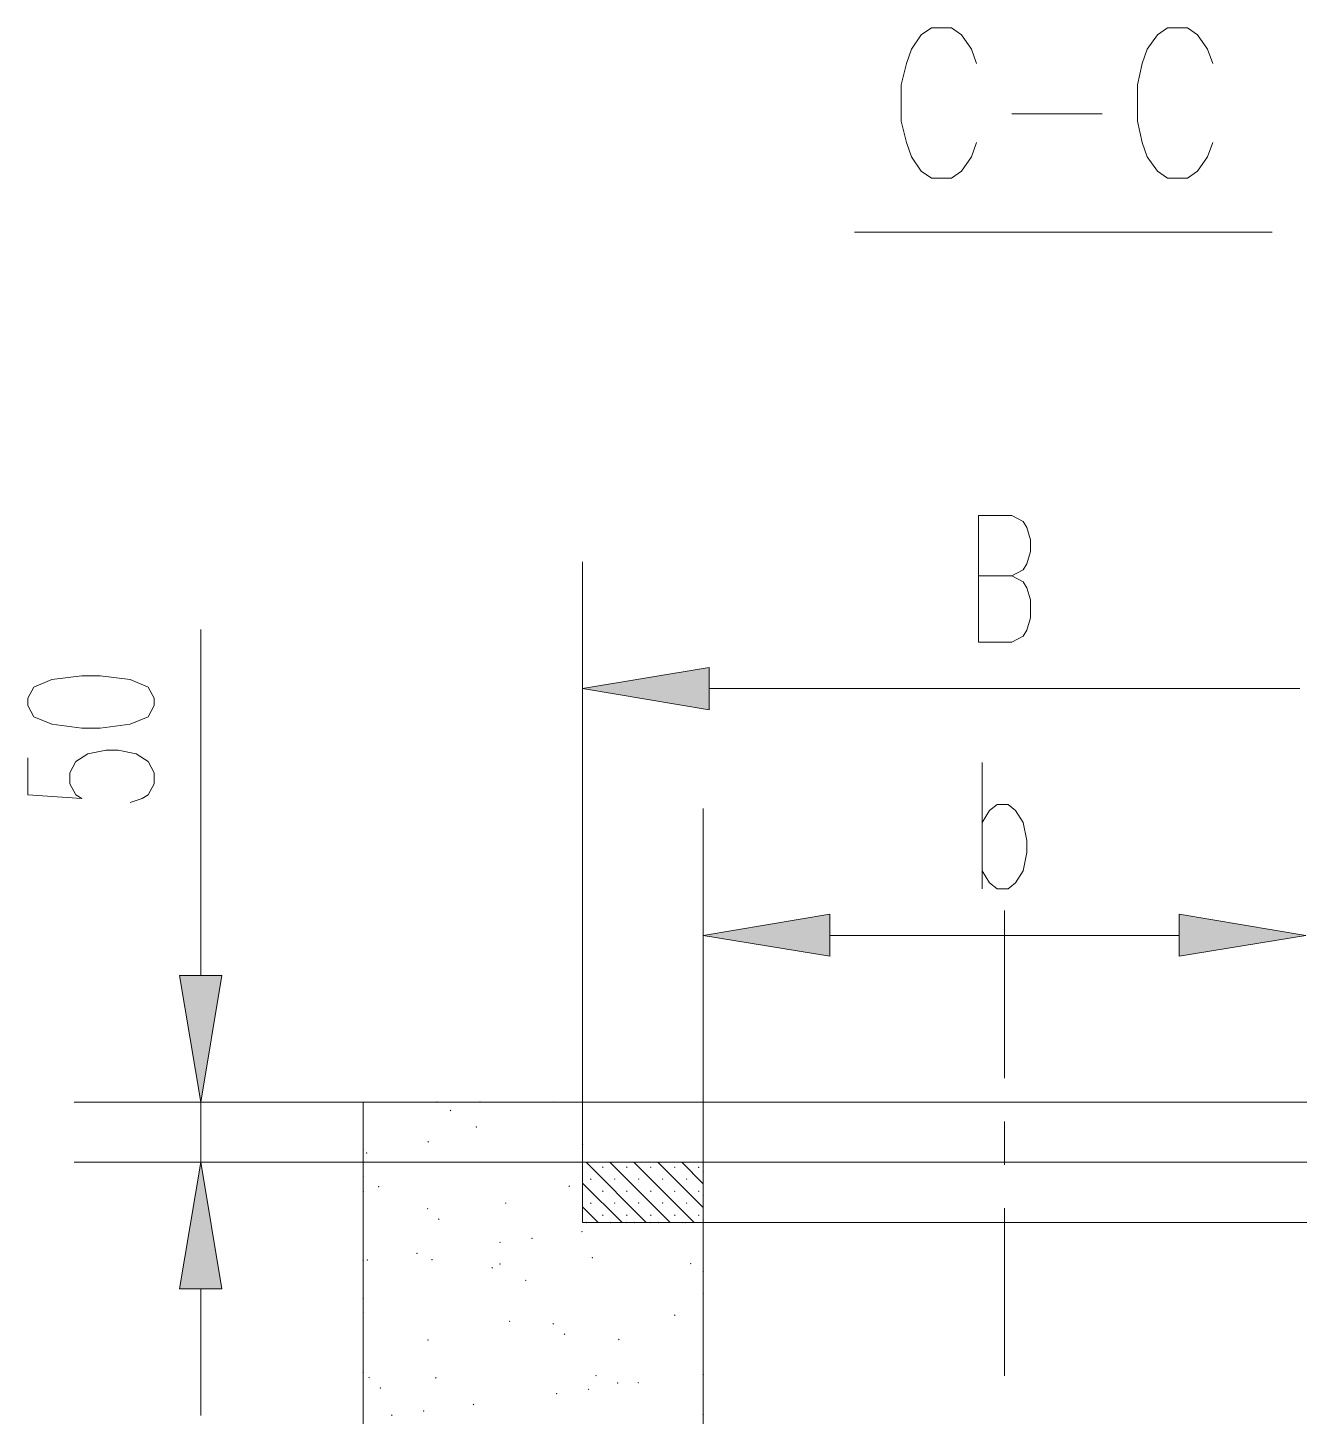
# Model space of a CAD drawing. Header units: millimetres. Extents: x 0 to 414, y 0 to 292.
# Drawn here: x 283.47 to 304.25, y 186.66 to 209.34 of the extents above; entities that cross this region are included whole.
import ezdxf

# ---------------------------------------------------------------- set-up
doc = ezdxf.new("R2010")
doc.units = ezdxf.units.MM

msp = doc.modelspace()

# ---------------------------------------------------------------- hatches: boundary and pattern name
h = msp.add_hatch(color=0)
h.dxf.hatch_style = 2
h.paths.add_polyline_path([(294.611778, 198.892583), (292.540972, 198.546861), (294.611778, 198.201139)])
h = msp.add_hatch(color=0)
h.dxf.hatch_style = 2
h.paths.add_polyline_path([(296.580278, 194.860333), (294.513, 194.514611), (296.580278, 194.172417)])
h = msp.add_hatch(color=0)
h.dxf.hatch_style = 2
h.paths.add_polyline_path([(302.29175, 194.860333), (304.359028, 194.514611), (302.29175, 194.172417)])
h = msp.add_hatch(color=0)
h.dxf.hatch_style = 2
h.paths.add_polyline_path([(285.954611, 193.858444), (286.300333, 191.791167), (286.646056, 193.858444)])
h = msp.add_hatch(color=0)
h.dxf.hatch_style = 2
h.paths.add_polyline_path([(290.16325, 191.778114), (290.150197, 191.791167), (290.16325, 191.804219), (290.176303, 191.791167)])
h = msp.add_hatch(color=0)
h.dxf.hatch_style = 2
h.paths.add_polyline_path([(290.16325, 191.778114), (290.150197, 191.791167), (290.16325, 191.804219), (290.176303, 191.791167)])
h = msp.add_hatch(color=0)
h.dxf.hatch_style = 2
h.paths.add_polyline_path([(290.16325, 191.778114), (290.150197, 191.791167), (290.16325, 191.804219), (290.176303, 191.791167)])
h = msp.add_hatch(color=0)
h.dxf.hatch_style = 2
h.paths.add_polyline_path([(290.865278, 191.778114), (290.852225, 191.791167), (290.865278, 191.804219), (290.878331, 191.791167)])
h = msp.add_hatch(color=0)
h.dxf.hatch_style = 2
h.paths.add_polyline_path([(290.865278, 191.778114), (290.852225, 191.791167), (290.865278, 191.804219), (290.878331, 191.791167)])
h = msp.add_hatch(color=0)
h.dxf.hatch_style = 2
h.paths.add_polyline_path([(292.071778, 191.778114), (292.058725, 191.791167), (292.071778, 191.804219), (292.084831, 191.791167)])
h = msp.add_hatch(color=0)
h.dxf.hatch_style = 2
h.paths.add_polyline_path([(292.071778, 191.778114), (292.058725, 191.791167), (292.071778, 191.804219), (292.084831, 191.791167)])
h = msp.add_hatch(color=0)
h.dxf.hatch_style = 2
h.paths.add_polyline_path([(292.071778, 191.778114), (292.058725, 191.791167), (292.071778, 191.804219), (292.084831, 191.791167)])
h = msp.add_hatch(color=0)
h.dxf.hatch_style = 2
h.paths.add_polyline_path([(290.381972, 191.640531), (290.368919, 191.653583), (290.381972, 191.666636), (290.395025, 191.653583)])
h = msp.add_hatch(color=0)
h.dxf.hatch_style = 2
h.paths.add_polyline_path([(290.805306, 191.368892), (290.792253, 191.381944), (290.805306, 191.394997), (290.818358, 191.381944)])
h = msp.add_hatch(color=0)
h.dxf.hatch_style = 2
h.paths.add_polyline_path([(288.95675, 190.998475), (288.943697, 191.011528), (288.95675, 191.024581), (288.969803, 191.011528)])
h = msp.add_hatch(color=0)
h.dxf.hatch_style = 2
h.paths.add_polyline_path([(288.95675, 190.998475), (288.943697, 191.011528), (288.95675, 191.024581), (288.969803, 191.011528)])
h = msp.add_hatch(color=0)
h.dxf.hatch_style = 2
h.paths.add_polyline_path([(290.018611, 191.129003), (290.005558, 191.142056), (290.018611, 191.155108), (290.031664, 191.142056)])
h = msp.add_hatch(color=0)
h.dxf.hatch_style = 2
h.paths.add_polyline_path([(292.540972, 191.090197), (292.527919, 191.10325), (292.540972, 191.116303), (292.554025, 191.10325)])
h = msp.add_hatch(color=0)
h.dxf.hatch_style = 2
h.paths.add_polyline_path([(285.954611, 188.739639), (286.300333, 190.806917), (286.646056, 188.739639)])
h = msp.add_hatch(color=0)
h.dxf.hatch_style = 2
h.paths.add_polyline_path([(289.013194, 190.945558), (289.000142, 190.958611), (289.013194, 190.971664), (289.026247, 190.958611)])
h = msp.add_hatch(color=0)
h.dxf.hatch_style = 2
h.paths.add_polyline_path([(288.95675, 190.557503), (288.943697, 190.570556), (288.95675, 190.583608), (288.969803, 190.570556)])
h = msp.add_hatch(color=0)
h.dxf.hatch_style = 2
h.paths.add_polyline_path([(288.95675, 190.557503), (288.943697, 190.570556), (288.95675, 190.583608), (288.969803, 190.570556)])
h = msp.add_hatch(color=0)
h.dxf.hatch_style = 2
h.paths.add_polyline_path([(292.675028, 190.518697), (292.661975, 190.53175), (292.675028, 190.544803), (292.688081, 190.53175)])
h = msp.add_hatch(color=0)
h.dxf.hatch_style = 2
h.paths.add_polyline_path([(292.872583, 190.712725), (292.859531, 190.725778), (292.872583, 190.738831), (292.885636, 190.725778)])
h = msp.add_hatch(color=0)
h.dxf.hatch_style = 2
h.paths.add_polyline_path([(293.066611, 190.518697), (293.053558, 190.53175), (293.066611, 190.544803), (293.079664, 190.53175)])
h = msp.add_hatch(color=0)
h.dxf.hatch_style = 2
h.paths.add_polyline_path([(293.264167, 190.712725), (293.251114, 190.725778), (293.264167, 190.738831), (293.277219, 190.725778)])
h = msp.add_hatch(color=0)
h.dxf.hatch_style = 2
h.paths.add_polyline_path([(293.458194, 190.518697), (293.445142, 190.53175), (293.458194, 190.544803), (293.471247, 190.53175)])
h = msp.add_hatch(color=0)
h.dxf.hatch_style = 2
h.paths.add_polyline_path([(293.65575, 190.712725), (293.642697, 190.725778), (293.65575, 190.738831), (293.668803, 190.725778)])
h = msp.add_hatch(color=0)
h.dxf.hatch_style = 2
h.paths.add_polyline_path([(293.849778, 190.518697), (293.836725, 190.53175), (293.849778, 190.544803), (293.862831, 190.53175)])
h = msp.add_hatch(color=0)
h.dxf.hatch_style = 2
h.paths.add_polyline_path([(294.047333, 190.712725), (294.034281, 190.725778), (294.047333, 190.738831), (294.060386, 190.725778)])
h = msp.add_hatch(color=0)
h.dxf.hatch_style = 2
h.paths.add_polyline_path([(294.241361, 190.518697), (294.228308, 190.53175), (294.241361, 190.544803), (294.254414, 190.53175)])
h = msp.add_hatch(color=0)
h.dxf.hatch_style = 2
h.paths.add_polyline_path([(294.438917, 190.712725), (294.425864, 190.725778), (294.438917, 190.738831), (294.451969, 190.725778)])
h = msp.add_hatch(color=0)
h.dxf.hatch_style = 2
h.paths.add_polyline_path([(294.513, 190.642169), (294.499947, 190.655222), (294.513, 190.668275), (294.526053, 190.655222)])
h = msp.add_hatch(color=0)
h.dxf.hatch_style = 2
h.paths.add_polyline_path([(288.95675, 190.314086), (288.943697, 190.327139), (288.95675, 190.340192), (288.969803, 190.327139)])
h = msp.add_hatch(color=0)
h.dxf.hatch_style = 2
h.paths.add_polyline_path([(288.95675, 190.314086), (288.943697, 190.327139), (288.95675, 190.340192), (288.969803, 190.327139)])
h = msp.add_hatch(color=0)
h.dxf.hatch_style = 2
h.paths.add_polyline_path([(288.95675, 190.314086), (288.943697, 190.327139), (288.95675, 190.340192), (288.969803, 190.327139)])
h = msp.add_hatch(color=0)
h.dxf.hatch_style = 2
h.paths.add_polyline_path([(289.207222, 190.395225), (289.194169, 190.408278), (289.207222, 190.421331), (289.220275, 190.408278)])
h = msp.add_hatch(color=0)
h.dxf.hatch_style = 2
h.paths.add_polyline_path([(292.32225, 190.402281), (292.309197, 190.415333), (292.32225, 190.428386), (292.335303, 190.415333)])
h = msp.add_hatch(color=0)
h.dxf.hatch_style = 2
h.paths.add_polyline_path([(292.872583, 190.321142), (292.859531, 190.334194), (292.872583, 190.347247), (292.885636, 190.334194)])
h = msp.add_hatch(color=0)
h.dxf.hatch_style = 2
h.paths.add_polyline_path([(293.264167, 190.321142), (293.251114, 190.334194), (293.264167, 190.347247), (293.277219, 190.334194)])
h = msp.add_hatch(color=0)
h.dxf.hatch_style = 2
h.paths.add_polyline_path([(293.65575, 190.321142), (293.642697, 190.334194), (293.65575, 190.347247), (293.668803, 190.334194)])
h = msp.add_hatch(color=0)
h.dxf.hatch_style = 2
h.paths.add_polyline_path([(294.047333, 190.321142), (294.034281, 190.334194), (294.047333, 190.347247), (294.060386, 190.334194)])
h = msp.add_hatch(color=0)
h.dxf.hatch_style = 2
h.paths.add_polyline_path([(294.438917, 190.321142), (294.425864, 190.334194), (294.438917, 190.347247), (294.451969, 190.334194)])
h = msp.add_hatch(color=0)
h.dxf.hatch_style = 2
h.paths.add_polyline_path([(291.285083, 190.127114), (291.272031, 190.140167), (291.285083, 190.153219), (291.298136, 190.140167)])
h = msp.add_hatch(color=0)
h.dxf.hatch_style = 2
h.paths.add_polyline_path([(292.675028, 190.127114), (292.661975, 190.140167), (292.675028, 190.153219), (292.688081, 190.140167)])
h = msp.add_hatch(color=0)
h.dxf.hatch_style = 2
h.paths.add_polyline_path([(293.066611, 190.127114), (293.053558, 190.140167), (293.066611, 190.153219), (293.079664, 190.140167)])
h = msp.add_hatch(color=0)
h.dxf.hatch_style = 2
h.paths.add_polyline_path([(293.458194, 190.127114), (293.445142, 190.140167), (293.458194, 190.153219), (293.471247, 190.140167)])
h = msp.add_hatch(color=0)
h.dxf.hatch_style = 2
h.paths.add_polyline_path([(293.849778, 190.127114), (293.836725, 190.140167), (293.849778, 190.153219), (293.862831, 190.140167)])
h = msp.add_hatch(color=0)
h.dxf.hatch_style = 2
h.paths.add_polyline_path([(294.241361, 190.127114), (294.228308, 190.140167), (294.241361, 190.153219), (294.254414, 190.140167)])
h = msp.add_hatch(color=0)
h.dxf.hatch_style = 2
h.paths.add_polyline_path([(294.513, 190.247058), (294.499947, 190.260111), (294.513, 190.273164), (294.526053, 190.260111)])
h = msp.add_hatch(color=0)
h.dxf.hatch_style = 2
h.paths.add_polyline_path([(290.008028, 190.035392), (289.994975, 190.048444), (290.008028, 190.061497), (290.021081, 190.048444)])
h = msp.add_hatch(color=0)
h.dxf.hatch_style = 2
h.paths.add_polyline_path([(290.191472, 189.866058), (290.178419, 189.879111), (290.191472, 189.892164), (290.204525, 189.879111)])
h = msp.add_hatch(color=0)
h.dxf.hatch_style = 2
h.paths.add_polyline_path([(292.872583, 189.929558), (292.859531, 189.942611), (292.872583, 189.955664), (292.885636, 189.942611)])
h = msp.add_hatch(color=0)
h.dxf.hatch_style = 2
h.paths.add_polyline_path([(293.264167, 189.929558), (293.251114, 189.942611), (293.264167, 189.955664), (293.277219, 189.942611)])
h = msp.add_hatch(color=0)
h.dxf.hatch_style = 2
h.paths.add_polyline_path([(293.65575, 189.929558), (293.642697, 189.942611), (293.65575, 189.955664), (293.668803, 189.942611)])
h = msp.add_hatch(color=0)
h.dxf.hatch_style = 2
h.paths.add_polyline_path([(294.047333, 189.929558), (294.034281, 189.942611), (294.047333, 189.955664), (294.060386, 189.942611)])
h = msp.add_hatch(color=0)
h.dxf.hatch_style = 2
h.paths.add_polyline_path([(294.438917, 189.929558), (294.425864, 189.942611), (294.438917, 189.955664), (294.451969, 189.942611)])
h = msp.add_hatch(color=0)
h.dxf.hatch_style = 2
h.paths.add_polyline_path([(294.513, 189.855475), (294.499947, 189.868528), (294.513, 189.881581), (294.526053, 189.868528)])
h = msp.add_hatch(color=0)
h.dxf.hatch_style = 2
h.paths.add_polyline_path([(292.530389, 189.661447), (292.517336, 189.6745), (292.530389, 189.687553), (292.543442, 189.6745)])
h = msp.add_hatch(color=0)
h.dxf.hatch_style = 2
h.paths.add_polyline_path([(292.600944, 189.809614), (292.587892, 189.822667), (292.600944, 189.835719), (292.613997, 189.822667)])
h = msp.add_hatch(color=0)
h.dxf.hatch_style = 2
h.paths.add_polyline_path([(292.992528, 189.809614), (292.979475, 189.822667), (292.992528, 189.835719), (293.005581, 189.822667)])
h = msp.add_hatch(color=0)
h.dxf.hatch_style = 2
h.paths.add_polyline_path([(293.253583, 189.809614), (293.240531, 189.822667), (293.253583, 189.835719), (293.266636, 189.822667)])
h = msp.add_hatch(color=0)
h.dxf.hatch_style = 2
h.paths.add_polyline_path([(293.253583, 189.809614), (293.240531, 189.822667), (293.253583, 189.835719), (293.266636, 189.822667)])
h = msp.add_hatch(color=0)
h.dxf.hatch_style = 2
h.paths.add_polyline_path([(293.253583, 189.809614), (293.240531, 189.822667), (293.253583, 189.835719), (293.266636, 189.822667)])
h = msp.add_hatch(color=0)
h.dxf.hatch_style = 2
h.paths.add_polyline_path([(293.384111, 189.809614), (293.371058, 189.822667), (293.384111, 189.835719), (293.397164, 189.822667)])
h = msp.add_hatch(color=0)
h.dxf.hatch_style = 2
h.paths.add_polyline_path([(293.65575, 189.809614), (293.642697, 189.822667), (293.65575, 189.835719), (293.668803, 189.822667)])
h = msp.add_hatch(color=0)
h.dxf.hatch_style = 2
h.paths.add_polyline_path([(293.775694, 189.809614), (293.762642, 189.822667), (293.775694, 189.835719), (293.788747, 189.822667)])
h = msp.add_hatch(color=0)
h.dxf.hatch_style = 2
h.paths.add_polyline_path([(294.167278, 189.809614), (294.154225, 189.822667), (294.167278, 189.835719), (294.180331, 189.822667)])
h = msp.add_hatch(color=0)
h.dxf.hatch_style = 2
h.paths.add_polyline_path([(294.220194, 189.809614), (294.207142, 189.822667), (294.220194, 189.835719), (294.233247, 189.822667)])
h = msp.add_hatch(color=0)
h.dxf.hatch_style = 2
h.paths.add_polyline_path([(294.220194, 189.809614), (294.207142, 189.822667), (294.220194, 189.835719), (294.233247, 189.822667)])
h = msp.add_hatch(color=0)
h.dxf.hatch_style = 2
h.paths.add_polyline_path([(294.220194, 189.809614), (294.207142, 189.822667), (294.220194, 189.835719), (294.233247, 189.822667)])
h = msp.add_hatch(color=0)
h.dxf.hatch_style = 2
h.paths.add_polyline_path([(291.193361, 189.485058), (291.180308, 189.498111), (291.193361, 189.511164), (291.206414, 189.498111)])
h = msp.add_hatch(color=0)
h.dxf.hatch_style = 2
h.paths.add_polyline_path([(291.715472, 189.552086), (291.702419, 189.565139), (291.715472, 189.578192), (291.728525, 189.565139)])
h = msp.add_hatch(color=0)
h.dxf.hatch_style = 2
h.paths.add_polyline_path([(288.95675, 189.188725), (288.943697, 189.201778), (288.95675, 189.214831), (288.969803, 189.201778)])
h = msp.add_hatch(color=0)
h.dxf.hatch_style = 2
h.paths.add_polyline_path([(288.95675, 189.188725), (288.943697, 189.201778), (288.95675, 189.214831), (288.969803, 189.201778)])
h = msp.add_hatch(color=0)
h.dxf.hatch_style = 2
h.paths.add_polyline_path([(288.95675, 189.188725), (288.943697, 189.201778), (288.95675, 189.214831), (288.969803, 189.201778)])
h = msp.add_hatch(color=0)
h.dxf.hatch_style = 2
h.paths.add_polyline_path([(289.023778, 189.199308), (289.010725, 189.212361), (289.023778, 189.225414), (289.036831, 189.212361)])
h = msp.add_hatch(color=0)
h.dxf.hatch_style = 2
h.paths.add_polyline_path([(289.835167, 189.305142), (289.822114, 189.318194), (289.835167, 189.331247), (289.848219, 189.318194)])
h = msp.add_hatch(color=0)
h.dxf.hatch_style = 2
h.paths.add_polyline_path([(290.078583, 189.202836), (290.065531, 189.215889), (290.078583, 189.228942), (290.091636, 189.215889)])
h = msp.add_hatch(color=0)
h.dxf.hatch_style = 2
h.paths.add_polyline_path([(292.699722, 189.234586), (292.686669, 189.247639), (292.699722, 189.260692), (292.712775, 189.247639)])
h = msp.add_hatch(color=0)
h.dxf.hatch_style = 2
h.paths.add_polyline_path([(291.062833, 189.068781), (291.049781, 189.081833), (291.062833, 189.094886), (291.075886, 189.081833)])
h = msp.add_hatch(color=0)
h.dxf.hatch_style = 2
h.paths.add_polyline_path([(291.189833, 189.132281), (291.176781, 189.145333), (291.189833, 189.158386), (291.202886, 189.145333)])
h = msp.add_hatch(color=0)
h.dxf.hatch_style = 2
h.paths.add_polyline_path([(294.308389, 189.139336), (294.295336, 189.152389), (294.308389, 189.165442), (294.321442, 189.152389)])
h = msp.add_hatch(color=0)
h.dxf.hatch_style = 2
h.paths.add_polyline_path([(294.513, 189.008808), (294.499947, 189.021861), (294.513, 189.034914), (294.526053, 189.021861)])
h = msp.add_hatch(color=0)
h.dxf.hatch_style = 2
h.paths.add_polyline_path([(294.513, 189.008808), (294.499947, 189.021861), (294.513, 189.034914), (294.526053, 189.021861)])
h = msp.add_hatch(color=0)
h.dxf.hatch_style = 2
h.paths.add_polyline_path([(291.613167, 188.864169), (291.600114, 188.877222), (291.613167, 188.890275), (291.626219, 188.877222)])
h = msp.add_hatch(color=0)
h.dxf.hatch_style = 2
h.paths.add_polyline_path([(288.95675, 188.567836), (288.943697, 188.580889), (288.95675, 188.593942), (288.969803, 188.580889)])
h = msp.add_hatch(color=0)
h.dxf.hatch_style = 2
h.paths.add_polyline_path([(288.95675, 188.567836), (288.943697, 188.580889), (288.95675, 188.593942), (288.969803, 188.580889)])
h = msp.add_hatch(color=0)
h.dxf.hatch_style = 2
h.paths.add_polyline_path([(294.513, 188.648975), (294.499947, 188.662028), (294.513, 188.675081), (294.526053, 188.662028)])
h = msp.add_hatch(color=0)
h.dxf.hatch_style = 2
h.paths.add_polyline_path([(294.513, 188.648975), (294.499947, 188.662028), (294.513, 188.675081), (294.526053, 188.662028)])
h = msp.add_hatch(color=0)
h.dxf.hatch_style = 2
h.paths.add_polyline_path([(288.95675, 188.338531), (288.943697, 188.351583), (288.95675, 188.364636), (288.969803, 188.351583)])
h = msp.add_hatch(color=0)
h.dxf.hatch_style = 2
h.paths.add_polyline_path([(288.95675, 188.338531), (288.943697, 188.351583), (288.95675, 188.364636), (288.969803, 188.351583)])
h = msp.add_hatch(color=0)
h.dxf.hatch_style = 2
h.paths.add_polyline_path([(288.95675, 188.338531), (288.943697, 188.351583), (288.95675, 188.364636), (288.969803, 188.351583)])
h = msp.add_hatch(color=0)
h.dxf.hatch_style = 2
h.paths.add_polyline_path([(294.050861, 188.296197), (294.037808, 188.30925), (294.050861, 188.322303), (294.063914, 188.30925)])
h = msp.add_hatch(color=0)
h.dxf.hatch_style = 2
h.paths.add_polyline_path([(291.348583, 188.197419), (291.335531, 188.210472), (291.348583, 188.223525), (291.361636, 188.210472)])
h = msp.add_hatch(color=0)
h.dxf.hatch_style = 2
h.paths.add_polyline_path([(292.061194, 188.155086), (292.048142, 188.168139), (292.061194, 188.181192), (292.074247, 188.168139)])
h = msp.add_hatch(color=0)
h.dxf.hatch_style = 2
h.paths.add_polyline_path([(290.015083, 187.890503), (290.002031, 187.903556), (290.015083, 187.916608), (290.028136, 187.903556)])
h = msp.add_hatch(color=0)
h.dxf.hatch_style = 2
h.paths.add_polyline_path([(292.244639, 187.985753), (292.231586, 187.998806), (292.244639, 188.011858), (292.257692, 187.998806)])
h = msp.add_hatch(color=0)
h.dxf.hatch_style = 2
h.paths.add_polyline_path([(293.133639, 187.897558), (293.120586, 187.910611), (293.133639, 187.923664), (293.146692, 187.910611)])
h = msp.add_hatch(color=0)
h.dxf.hatch_style = 2
h.paths.add_polyline_path([(288.95675, 187.364864), (288.943697, 187.377917), (288.95675, 187.390969), (288.969803, 187.377917)])
h = msp.add_hatch(color=0)
h.dxf.hatch_style = 2
h.paths.add_polyline_path([(288.95675, 187.364864), (288.943697, 187.377917), (288.95675, 187.390969), (288.969803, 187.377917)])
h = msp.add_hatch(color=0)
h.dxf.hatch_style = 2
h.paths.add_polyline_path([(288.95675, 187.364864), (288.943697, 187.377917), (288.95675, 187.390969), (288.969803, 187.377917)])
h = msp.add_hatch(color=0)
h.dxf.hatch_style = 2
h.paths.add_polyline_path([(289.052, 187.276669), (289.038947, 187.289722), (289.052, 187.302775), (289.065053, 187.289722)])
h = msp.add_hatch(color=0)
h.dxf.hatch_style = 2
h.paths.add_polyline_path([(290.142083, 187.273142), (290.129031, 187.286194), (290.142083, 187.299247), (290.155136, 187.286194)])
h = msp.add_hatch(color=0)
h.dxf.hatch_style = 2
h.paths.add_polyline_path([(292.763222, 187.308419), (292.750169, 187.321472), (292.763222, 187.334525), (292.776275, 187.321472)])
h = msp.add_hatch(color=0)
h.dxf.hatch_style = 2
h.paths.add_polyline_path([(293.116, 187.188475), (293.102947, 187.201528), (293.116, 187.214581), (293.129053, 187.201528)])
h = msp.add_hatch(color=0)
h.dxf.hatch_style = 2
h.paths.add_polyline_path([(293.451139, 187.192003), (293.438086, 187.205056), (293.451139, 187.218108), (293.464192, 187.205056)])
h = msp.add_hatch(color=0)
h.dxf.hatch_style = 2
h.paths.add_polyline_path([(294.513, 187.329586), (294.499947, 187.342639), (294.513, 187.355692), (294.526053, 187.342639)])
h = msp.add_hatch(color=0)
h.dxf.hatch_style = 2
h.paths.add_polyline_path([(289.235444, 187.107336), (289.222392, 187.120389), (289.235444, 187.133442), (289.248497, 187.120389)])
h = msp.add_hatch(color=0)
h.dxf.hatch_style = 2
h.paths.add_polyline_path([(292.117639, 187.015614), (292.104586, 187.028667), (292.117639, 187.041719), (292.130692, 187.028667)])
h = msp.add_hatch(color=0)
h.dxf.hatch_style = 2
h.paths.add_polyline_path([(292.63975, 187.086169), (292.626697, 187.099222), (292.63975, 187.112275), (292.652803, 187.099222)])
h = msp.add_hatch(color=0)
h.dxf.hatch_style = 2
h.paths.add_polyline_path([(289.425944, 186.662836), (289.412892, 186.675889), (289.425944, 186.688942), (289.438997, 186.675889)])
h = msp.add_hatch(color=0)
h.dxf.hatch_style = 2
h.paths.add_polyline_path([(289.944528, 186.729864), (289.931475, 186.742917), (289.944528, 186.755969), (289.957581, 186.742917)])
h = msp.add_hatch(color=0)
h.dxf.hatch_style = 2
h.paths.add_polyline_path([(290.759444, 186.835697), (290.746392, 186.84875), (290.759444, 186.861803), (290.772497, 186.84875)])
h = msp.add_hatch(color=0)
h.dxf.hatch_style = 2
h.paths.add_polyline_path([(294.513, 186.673419), (294.499947, 186.686472), (294.513, 186.699525), (294.526053, 186.686472)])
h = msp.add_hatch(color=0)
h.dxf.hatch_style = 2
h.paths.add_polyline_path([(294.513, 186.673419), (294.499947, 186.686472), (294.513, 186.699525), (294.526053, 186.686472)])

# ---------------------------------------------------------------- linework, layer by layer
at = {"color": 0, "lineweight": 0}
for points in [[(298.979167, 208.75625), (298.898028, 208.992611), (298.732222, 209.225444), (298.569944, 209.341861), (298.241861, 209.341861), (298.076056, 209.225444), (297.913778, 208.992611), (297.832639, 208.75625), (297.747972, 208.407), (297.747972, 207.817861), (297.832639, 207.468611), (297.913778, 207.23225), (298.076056, 206.999417), (298.241861, 206.883), (298.569944, 206.883), (298.732222, 206.999417), (298.898028, 207.23225), (298.979167, 207.468611)], [(302.838556, 208.75625), (302.753889, 208.992611), (302.591611, 209.225444), (302.425806, 209.341861), (302.097722, 209.341861), (301.935444, 209.225444), (301.769639, 208.992611), (301.6885, 208.75625), (301.607361, 208.407), (301.607361, 207.817861), (301.6885, 207.468611), (301.769639, 207.23225), (301.935444, 206.999417), (302.097722, 206.883), (302.425806, 206.883), (302.591611, 206.999417), (302.753889, 207.23225), (302.838556, 207.468611)], [(299.554194, 207.937806), (301.032333, 207.937806)], [(303.808694, 206.001056), (296.985972, 206.001056)], [(299.010917, 201.372611), (299.010917, 199.305333)], [(299.010917, 201.372611), (299.557722, 201.372611), (299.741167, 201.273833), (299.801139, 201.175056), (299.861111, 200.9775), (299.861111, 200.783472), (299.801139, 200.585917), (299.741167, 200.487139), (299.557722, 200.388361)], [(292.540972, 191.791167), (292.540972, 200.614139)], [(299.010917, 200.388361), (299.557722, 200.388361), (299.741167, 200.289583), (299.801139, 200.190806), (299.861111, 199.99325), (299.861111, 199.700444), (299.801139, 199.502889), (299.741167, 199.404111), (299.557722, 199.305333), (299.010917, 199.305333)], [(286.300333, 193.858444), (286.300333, 199.513472)], [(304.26025, 198.546861), (294.611778, 198.546861)], [(283.474583, 197.414444), (283.474583, 196.807667), (284.360056, 196.747694), (284.261278, 196.807667), (284.1625, 196.991111), (284.1625, 197.171028), (284.261278, 197.354472), (284.458833, 197.477944), (284.755167, 197.537917), (284.952722, 197.537917), (285.245528, 197.477944), (285.443083, 197.354472), (285.541861, 197.171028), (285.541861, 196.991111), (285.443083, 196.807667), (285.344306, 196.747694), (285.150278, 196.684194)], [(299.070889, 197.340361), (299.070889, 195.273083)], [(294.513, 190.806917), (294.513, 196.585417)], [(299.070889, 196.356111), (299.190833, 196.553667), (299.314306, 196.652444), (299.49775, 196.652444), (299.617694, 196.553667), (299.741167, 196.356111), (299.801139, 196.063306), (299.801139, 195.86575), (299.741167, 195.569417), (299.617694, 195.371861), (299.49775, 195.273083), (299.314306, 195.273083), (299.190833, 195.371861), (299.070889, 195.569417)], [(299.43425, 194.920306), (299.43425, 192.18275)], [(302.29175, 194.514611), (296.580278, 194.514611)], [(291.556722, 191.791167), (284.233056, 191.791167)], [(286.300333, 190.806917), (286.300333, 191.791167)], [(318.060917, 191.791167), (288.95675, 191.791167)], [(288.95675, 191.791167), (288.95675, 173.079833)], [(292.540972, 191.791167), (292.540972, 189.822667)], [(299.43425, 191.473667), (299.43425, 190.764583)], [(292.540972, 190.806917), (284.233056, 190.806917)], [(306.327528, 190.806917), (292.540972, 190.806917)], [(293.581667, 189.822667), (292.597417, 190.806917)], [(293.97325, 189.822667), (292.989, 190.806917)], [(294.364833, 189.822667), (293.380583, 190.806917)], [(294.513, 190.066083), (293.772167, 190.806917)], [(294.513, 190.457667), (294.16375, 190.806917)], [(294.513, 190.806917), (294.513, 185.882139)], [(293.190083, 189.822667), (292.540972, 190.46825)], [(292.7985, 189.822667), (292.540972, 190.076667)], [(299.43425, 190.0555), (299.43425, 187.317944)], [(319.009889, 189.822667), (292.540972, 189.822667)], [(286.300333, 188.739639), (286.300333, 186.672361)]]:
    msp.add_lwpolyline(points, dxfattribs=at)
for points in [[(283.474583, 198.268167), (283.573361, 198.084722), (283.869694, 197.964778), (284.360056, 197.901278), (284.656389, 197.901278), (285.150278, 197.964778), (285.443083, 198.084722), (285.541861, 198.268167), (285.541861, 198.388111), (285.443083, 198.571556), (285.150278, 198.695028), (284.656389, 198.755), (284.360056, 198.755), (283.869694, 198.695028), (283.573361, 198.571556), (283.474583, 198.388111)], [(294.611778, 198.892583), (292.540972, 198.546861), (294.611778, 198.201139)], [(296.580278, 194.860333), (294.513, 194.514611), (296.580278, 194.172417)], [(302.29175, 194.860333), (304.359028, 194.514611), (302.29175, 194.172417)], [(285.954611, 193.858444), (286.300333, 191.791167), (286.646056, 193.858444)], [(285.954611, 188.739639), (286.300333, 190.806917), (286.646056, 188.739639)]]:
    msp.add_lwpolyline(points, close=True, dxfattribs=at)

doc.saveas('drawing.dxf')
